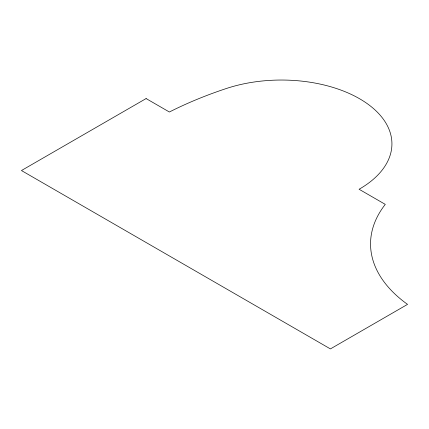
<?xml version="1.0" encoding="UTF-8"?>
<svg xmlns="http://www.w3.org/2000/svg" width="429" height="429" viewBox="0 0 429 429"><rect width="100%" height="100%" fill="white"/><g stroke="black" fill="none" stroke-linecap="round" stroke-linejoin="round"><path stroke-width="0.64" d="M146.107 98.568L21.45 170.538L330.41 348.911L407.55 304.375A166.688 96.235 0 0 1 385.274 204.37L359.089 189.253A110.548 63.824 0 0 0 369.385 105.234A110.548 63.824 0 0 0 226.41 88.487A351.63 203.014 0 0 0 169.385 112.007L146.107 98.568"/></g></svg>
